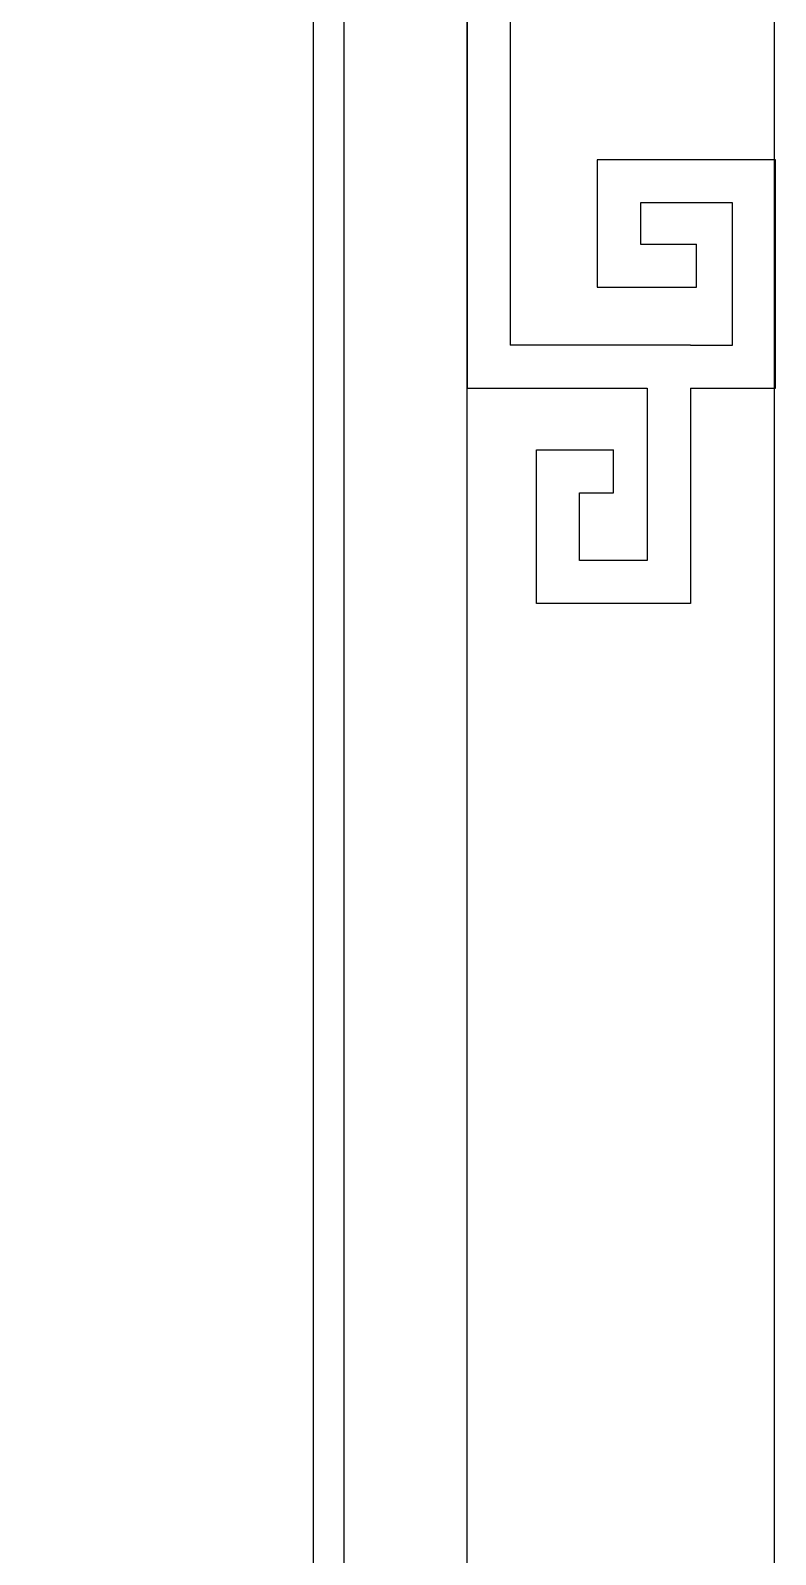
# Model space of a CAD drawing. Header units: metres. Extents: x -747 to 1683, y 3278 to 5498.
# Drawn here: x 742.3 to 863.6, y 4431.3 to 4679.4 of the extents above; entities that cross this region are included whole.
import ezdxf

# ---------------------------------------------------------------- set-up
doc = ezdxf.new("R2010")
doc.units = ezdxf.units.M
doc.layers.add('3', color=3, linetype='Continuous')
doc.layers.add('7', color=7, linetype='Continuous')

msp = doc.modelspace()

# ---------------------------------------------------------------- linework, layer by layer
at = {"layer": '3'}
for p, q in [((820.39, 4716.71), (820.39, 4628.17)), ((850.71, 4637.61), (850.71, 4644.63)), ((849.7, 4628.17), (820.39, 4628.17)), ((837.18, 4604.13), (837.18, 4611.15))]:
    msp.add_line(p, q, dxfattribs=at)
msp.add_lwpolyline([(143.37, 4303.44), (793.37, 4303.44), (793.37, 5043.44), (143.37, 5043.44)], close=True, dxfattribs=at)
for points in [[(813.37, 4723.72), (813.37, 4621.16), (842.69, 4621.16)], [(849.7, 4621.16), (863.56, 4621.16), (863.56, 4658.34), (834.56, 4658.34), (834.56, 4637.61), (850.71, 4637.61)], [(849.7, 4628.17), (856.54, 4628.17), (856.54, 4651.32), (841.58, 4651.32), (841.58, 4644.63), (850.71, 4644.63)], [(849.7, 4621.16), (849.7, 4586.13), (824.66, 4586.13), (824.66, 4611.15), (837.18, 4611.15)], [(842.69, 4621.16), (842.69, 4621.16), (842.69, 4593.15), (831.68, 4593.15), (831.68, 4604.13), (837.18, 4604.13)]]:
    msp.add_lwpolyline(points, dxfattribs=at)
at = {"layer": '7'}
for points in [[(73.37, 4233.44), (863.37, 4233.44), (863.37, 5113.44), (73.37, 5113.44)], [(123.37, 4283.44), (813.37, 4283.44), (813.37, 5063.44), (123.37, 5063.44)], [(148.37, 4308.44), (788.37, 4308.44), (788.37, 5038.44), (148.37, 5038.44)]]:
    msp.add_lwpolyline(points, close=True, dxfattribs=at)

doc.saveas('drawing.dxf')
